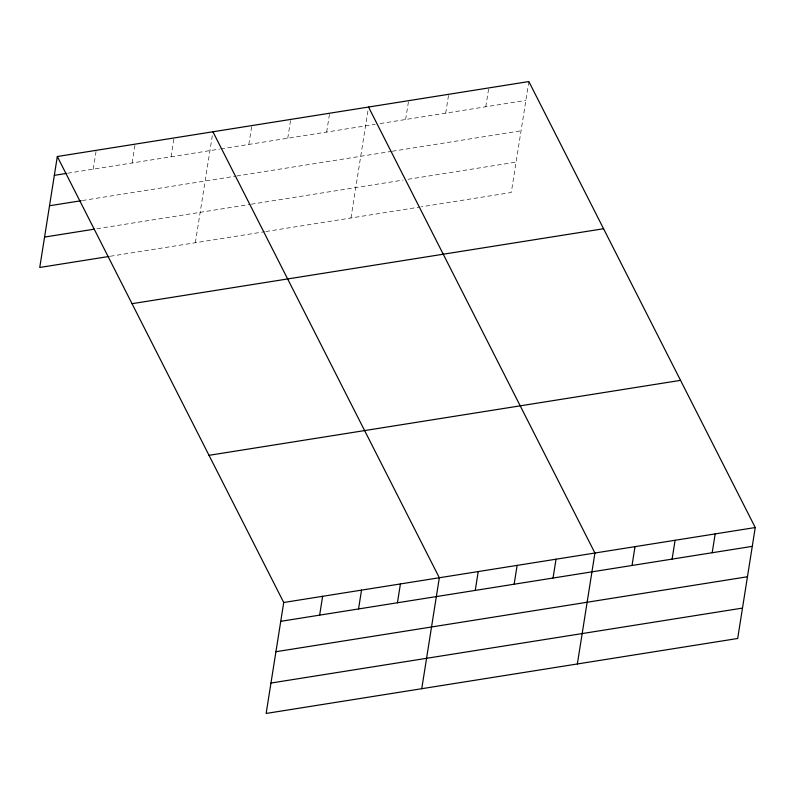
<?xml version="1.0" encoding="UTF-8"?>
<svg xmlns="http://www.w3.org/2000/svg" width="795" height="795" viewBox="0 0 795 795"><rect width="100%" height="100%" fill="white"/><g stroke="black" fill="none" stroke-linecap="round" stroke-linejoin="round"><path stroke-width="0.6" stroke-dasharray="3.98 2.98" d="M93.244 169.166L96.225 150.334M132.139 162.985L135.12 144.143M171.044 156.804L174.026 137.962M195.351 242.733L212.931 131.781M248.845 144.432L251.826 125.6M287.75 138.251L290.731 119.409M326.646 132.069L329.627 113.228M350.953 217.999L368.343 108.219M405.629 119.508L408.61 100.677M445.707 113.138L448.688 94.307M485.785 106.769L488.766 87.927M528.854 81.557L511.274 192.509L421.4 206.799M67.714 173.221L219.668 149.072M220.881 148.874L375.26 124.338M380.119 123.563L525.863 100.399M82.352 200.529L235.519 176.182M236.731 175.993L391.1 151.457M392.313 151.259L521.053 130.797M96.841 228.761L250.008 204.414M251.23 204.216L403.135 180.067M407.994 179.292L516.094 162.11M110.257 256.258L264.646 231.723M265.858 231.524L420.187 206.988"/><path stroke-width="1.19" d="M57.319 156.516L283.726 602.491L266.146 713.443L737.681 638.484L755.25 527.532L528.854 81.557L57.319 156.516L39.75 267.468L109.044 256.457M319.64 615.141L322.621 596.3M358.545 608.95L361.526 590.119M397.44 602.769L400.422 583.937M421.757 688.708L439.327 577.756L212.931 131.781M475.241 590.407L478.232 571.565M514.146 584.216L517.128 565.384M553.052 578.035L556.033 559.203M577.359 663.974L594.928 553.012L368.532 107.047M632.025 565.483L635.006 546.642M672.103 559.114L675.094 540.272M712.191 552.744L715.172 533.902M54.338 175.347L66.492 173.419M49.529 205.746L81.13 200.728M44.56 237.069L94.406 229.149M132.04 303.69L603.564 228.731M209.015 455.316L680.54 380.358M283.726 602.491L755.25 527.532M280.744 621.322L752.269 546.364M275.925 651.721L747.449 576.763M270.966 683.044L742.49 608.086"/></g></svg>
